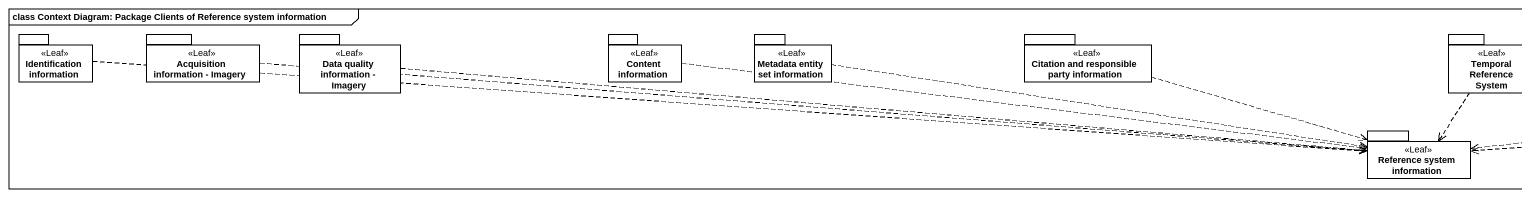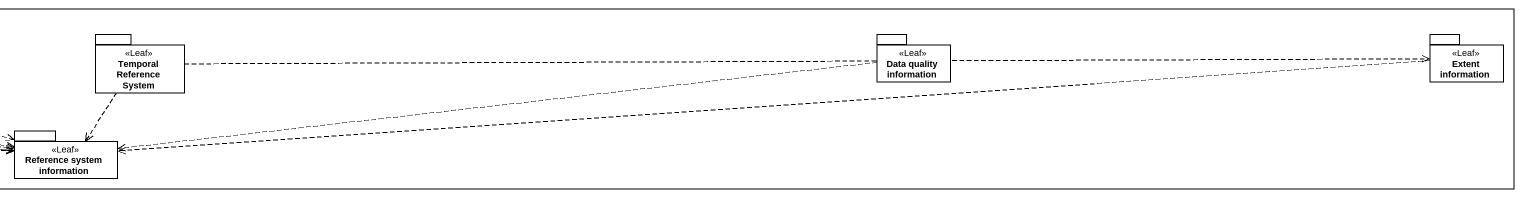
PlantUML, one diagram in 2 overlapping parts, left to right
@startuml
mainframe class Context Diagram: Package Clients of Reference system information
package "Identification information" as Identification_information <<Leaf>> {
}
package "Acquisition information - Imagery" as Acquisition_information <<Leaf>> {
}
package "Data quality information - Imagery" as Data_quality_information <<Leaf>> {
}
package "Content information" as Content_information <<Leaf>> {
}
package "Metadata entity set information" as Metadata_entity_set <<Leaf>> {
}
package "Citation and responsible party information" as Citation_and_responsible <<Leaf>> {
}
package "Temporal Reference System" as Temporal_Reference_System <<Leaf>> {
}
package "Data quality information" as Data_quality_information_2 <<Leaf>> {
}
package "Extent information" as Extent_information <<Leaf>> {
}
package "Reference system information" as Reference_system_information <<Leaf>> {
}
Identification_information .right.> Reference_system_information
Acquisition_information .right.> Reference_system_information
Data_quality_information .right.> Reference_system_information
Content_information .right.> Reference_system_information
Metadata_entity_set .right.> Reference_system_information
Citation_and_responsible .right.> Reference_system_information
Temporal_Reference_System .right.> Extent_information
Temporal_Reference_System ..> Reference_system_information
Data_quality_information_2 .left.> Reference_system_information
Extent_information .left.> Reference_system_information
@enduml
